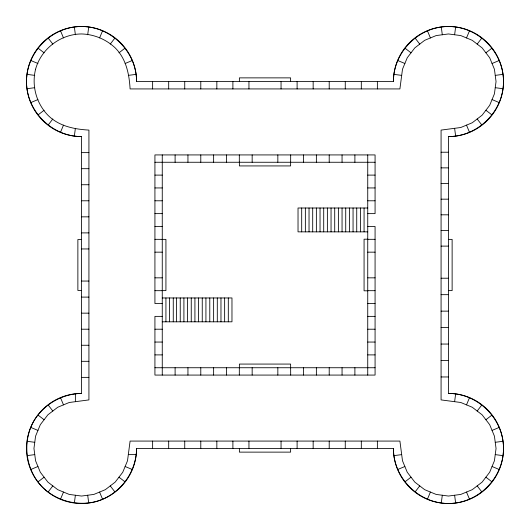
<?xml version="1.0" encoding="UTF-8"?>
<svg xmlns="http://www.w3.org/2000/svg" width="530" height="530" viewBox="0 0 530 530"><rect width="100%" height="100%" fill="white"/><g stroke="black" fill="none" stroke-linecap="round" stroke-linejoin="round"><path stroke-width="0.79" d="M74.419 135.64L75.379 128.313M87.695 34.761L88.662 27.441M74.419 502.559L75.379 495.239M136.574 448.459C136.442 472.793 119.25 495.199 95.784 501.625C76.983 506.322 56.551 500.85 42.619 487.381C25.513 470.077 21.823 442.08 33.874 420.939C43.844 404.324 62.162 393.75 81.54 393.426L81.54 136.574A55.04 55.04 0 0 1 26.5 81.54C26.314 52.079 52.079 26.314 81.54 26.5C110.995 26.314 136.76 52.079 136.574 81.54L393.426 81.54A55.04 55.04 0 0 1 448.459 26.5C477.921 26.314 503.685 52.079 503.5 81.54C503.685 110.995 477.921 136.76 448.459 136.574L448.459 393.426A55.04 55.04 0 0 1 503.5 448.459C503.685 477.921 477.921 503.685 448.459 503.5C419.005 503.685 393.24 477.921 393.426 448.459L136.574 448.459A55.04 55.04 0 0 1 81.54 503.5A55.04 55.04 0 0 1 26.5 448.459A55.04 55.04 0 0 1 81.54 393.426M393.426 81.54C393.24 52.079 419.005 26.314 448.459 26.5A55.04 55.04 0 0 1 503.5 81.54A55.04 55.04 0 0 1 448.459 136.574M454.621 34.761L455.581 27.441M441.338 502.559L442.305 495.239M454.621 401.687L455.581 394.36M60.658 131.95L63.481 125.126M99.594 37.948L102.422 31.124M60.658 498.876L63.481 492.052M466.519 37.948L469.341 31.124M427.577 498.876L430.406 492.052M466.519 404.874L469.341 398.05M48.323 124.828L52.814 118.972M110.26 44.109L114.758 38.246M48.323 491.754L52.814 485.891M477.185 44.109L481.677 38.246M415.242 491.754L419.74 485.891M477.185 411.028L481.677 405.172M38.246 114.758L44.109 110.26M118.972 52.814L124.828 48.323M485.891 52.814L491.754 48.323M38.246 481.677L44.109 477.185M405.172 481.677L411.028 477.185M485.891 419.74L491.754 415.242M31.124 102.422L37.948 99.594M125.126 63.481L131.95 60.658M492.052 63.481L498.876 60.658M31.124 469.341L37.948 466.519M398.05 469.341L404.874 466.519M492.052 430.406L498.876 427.577M27.441 88.662L34.761 87.695M128.313 75.379L135.64 74.419M495.239 75.379L502.559 74.419M27.441 455.581L34.761 454.621M394.36 455.581L401.687 454.621M495.239 442.305L502.559 441.338M441.073 152.223L448.459 152.223M81.54 152.627L88.927 152.627M154.926 162.259L375.074 162.259M441.073 167.871L448.459 167.871M81.54 168.686L88.927 168.686M154.926 175.105L162.259 175.105M367.74 175.105L375.074 175.105M441.073 183.519L448.459 183.519M81.54 184.738L88.927 184.738M154.926 187.945L162.259 187.945M367.74 187.945L375.074 187.945M441.073 199.167L448.459 199.167M81.54 200.79L88.927 200.79M154.926 200.79L162.259 200.79M367.74 200.79L375.074 200.79M367.74 208.005L298.026 208.005L298.026 231.855L367.74 231.855M154.926 213.63L162.259 213.63M367.74 213.63L375.074 213.63L375.074 154.926L154.926 154.926L154.926 303.524L162.259 303.524M441.073 214.816L448.459 214.816M81.54 216.843L88.927 216.843M154.926 226.476L162.259 226.476M367.74 226.476L375.074 226.476L375.074 375.074L154.926 375.074L154.926 316.37L162.259 316.37M441.073 230.464L448.459 230.464M81.54 232.895L88.927 232.895M367.74 239.196L364.07 239.196L364.07 290.804L367.74 290.804M154.926 239.315L165.93 239.381L165.93 290.619L162.259 290.619M367.74 239.315L375.074 239.315M448.459 239.381L452.13 239.381L452.13 290.619L448.459 290.619M81.54 239.553L77.87 239.553L77.87 290.447L81.54 290.447M441.073 246.112L448.459 246.112M81.54 248.948L88.927 248.948M154.926 252.161L162.259 252.161M367.74 252.161L375.074 252.161M154.926 277.839L162.259 277.839M367.74 277.839L375.074 277.839M441.073 278.217L448.459 278.217M81.54 281.052L88.927 281.052M154.926 290.685L162.259 290.685M367.74 290.685L375.074 290.685M441.073 294.673L448.459 294.673M81.54 297.105L88.927 297.105M162.259 297.959L231.974 297.959L231.974 321.809L162.259 321.809M367.74 303.524L375.074 303.524M441.073 311.136L448.459 311.136M81.54 313.157L88.927 313.157M367.74 316.37L375.074 316.37M441.073 327.593L448.459 327.593M81.54 329.209L88.927 329.209M154.926 329.209L162.259 329.209M367.74 329.209L375.074 329.209M154.926 342.055L162.259 342.055M367.74 342.055L375.074 342.055M441.073 344.05L448.459 344.05M81.54 345.262L88.927 345.262M154.926 354.895L162.259 354.895M367.74 354.895L375.074 354.895M441.073 360.506L448.459 360.506M81.54 361.314L88.927 361.314M154.926 367.74L375.074 367.74M441.073 376.962L448.459 376.962M81.54 377.373L88.927 377.373M128.313 454.621L135.766 454.621M394.36 74.419L401.687 75.379M495.239 87.695L502.559 88.662M27.441 74.419L34.761 75.379M81.54 136.574C52.079 136.76 26.314 110.995 26.5 81.54A55.04 55.04 0 0 1 81.54 26.5A55.04 55.04 0 0 1 136.574 81.54M448.459 393.426C477.921 393.24 503.685 419.005 503.5 448.459A55.04 55.04 0 0 1 448.459 503.5A55.04 55.04 0 0 1 393.426 448.459M495.239 454.621L502.559 455.581M27.441 441.338L34.761 442.305M398.05 60.658L404.874 63.481M492.052 99.594L498.876 102.422M31.124 60.658L37.948 63.481M492.052 466.519L498.876 469.341M31.124 427.577L37.948 430.406M125.126 466.519L131.95 469.341M405.172 48.323L411.028 52.814M485.891 110.26L491.754 114.758M38.246 48.323L44.109 52.814M485.891 477.185L491.754 481.677M38.246 415.242L44.109 419.74M118.972 477.185L124.828 481.677M415.242 38.246L419.74 44.109M477.185 118.972L481.677 124.828M477.185 485.891L481.677 491.754M48.323 38.246L52.814 44.109M48.323 405.172L52.814 411.028M110.26 485.891L114.758 491.754M427.577 31.124L430.406 37.948M466.519 125.126L469.341 131.95M466.519 492.052L469.341 498.876M60.658 31.124L63.481 37.948M60.658 398.05L63.481 404.874M99.594 492.052L102.422 498.876M441.338 27.441L442.305 34.761M454.621 128.313L455.581 135.64M454.621 495.239L455.581 502.559M74.419 27.441L75.379 34.761M87.695 495.239L88.662 502.559M377.373 81.54L377.373 88.927M377.373 441.073L377.373 448.459M367.74 154.926L367.74 375.074M364.07 208.005L364.07 231.855M361.314 81.54L361.314 88.927M361.314 441.073L361.314 448.459M360.4 208.005L360.4 231.855M356.73 208.005L356.73 231.855M354.895 154.926L354.895 162.259M354.895 367.74L354.895 375.074M353.059 208.005L353.059 231.855M349.389 208.005L349.389 231.855M345.726 208.005L345.726 231.855M345.262 81.54L345.262 88.927M345.262 441.073L345.262 448.459M342.055 154.926L342.055 162.259M342.055 208.005L342.055 231.855M342.055 367.74L342.055 375.074M338.385 208.005L338.385 231.855M334.715 208.005L334.715 231.855M331.045 208.005L331.045 231.855M329.209 81.54L329.209 88.927M329.209 154.926L329.209 162.259M329.209 367.74L329.209 375.074M329.209 441.073L329.209 448.459M327.374 208.005L327.374 231.855M323.711 208.005L323.711 231.855M320.04 208.005L320.04 231.855M316.37 154.926L316.37 162.259M316.37 208.005L316.37 231.855M316.37 367.74L316.37 375.074M313.157 81.54L313.157 88.927M313.157 441.073L313.157 448.459M312.7 208.005L312.7 231.855M309.03 208.005L309.03 231.855M305.36 208.005L305.36 231.855M303.524 154.926L303.524 162.259M303.524 367.74L303.524 375.074M301.689 208.005L301.689 231.855M297.105 81.54L297.105 88.927M297.105 441.073L297.105 448.459M290.619 81.54L290.619 77.87L239.381 77.87L239.381 81.54M290.685 154.926L290.619 165.93L239.381 165.93L239.381 162.259M290.685 375.074L290.619 364.07L239.381 364.07L239.381 367.74M290.619 448.459L290.619 452.13L239.381 452.13L239.381 448.459M281.052 81.54L281.052 88.927M281.052 441.073L281.052 448.459M277.839 154.926L277.839 162.259M277.839 367.74L277.839 375.074M252.161 154.926L252.161 162.259M252.161 367.74L252.161 375.074M248.948 81.54L248.948 88.927M248.948 441.073L248.948 448.459M239.315 154.926L239.315 162.259M239.315 367.74L239.315 375.074M232.895 81.54L232.895 88.927M232.895 441.073L232.895 448.459M228.311 297.959L228.311 321.809M226.476 154.926L226.476 162.259M226.476 367.74L226.476 375.074M224.64 297.959L224.64 321.809M220.97 297.959L220.97 321.809M217.3 297.959L217.3 321.809M216.843 81.54L216.843 88.927M216.843 441.073L216.843 448.459M213.63 154.926L213.63 162.259M213.63 297.959L213.63 321.809M213.63 367.74L213.63 375.074M209.781 297.959L209.781 321.809M205.925 297.959L205.925 321.809M202.255 297.959L202.255 321.809M200.79 81.54L200.79 88.927M200.79 154.926L200.79 162.259M200.79 367.74L200.79 375.074M200.79 441.073L200.79 448.459M198.584 297.959L198.584 321.809M194.921 297.959L194.921 321.809M191.25 297.959L191.25 321.809M187.945 154.926L187.945 162.259M187.945 367.74L187.945 375.074M187.58 297.959L187.58 321.809M184.738 81.54L184.738 88.927M184.738 441.073L184.738 448.459M183.91 297.959L183.91 321.809M180.24 297.959L180.24 321.809M176.569 297.959L176.569 321.809M175.105 154.926L175.105 162.259M175.105 367.74L175.105 375.074M173.27 297.959L173.27 321.809M169.6 297.959L169.6 321.809M168.686 81.54L168.686 88.927M168.686 441.073L168.686 448.459M165.93 297.959L165.93 321.809M162.259 154.926L162.259 375.074M152.627 81.54L152.627 88.927M152.627 441.073L152.627 448.459M75.379 394.234L75.379 401.687M35.576 69.225C31.509 85.482 36.239 103.138 47.892 115.189C58.751 126.153 74.081 129.234 88.927 130.095L88.927 399.905L69.225 402.495L57.743 407.252L47.892 414.811L40.326 424.669L35.576 436.144L33.953 448.459L35.576 460.775L40.326 472.257L47.892 482.108L57.743 489.674L69.225 494.424L81.54 496.047L93.856 494.424L105.331 489.674L115.189 482.108L122.748 472.257L127.505 460.775L130.095 441.073L399.905 441.073L402.495 460.775L407.252 472.257L414.811 482.108L424.669 489.674L436.144 494.424L448.459 496.047L460.775 494.424L472.257 489.674L482.108 482.108L489.674 472.257L494.424 460.775L496.047 448.459L494.424 436.144L489.674 424.669L482.108 414.811L472.257 407.252L460.775 402.495L441.073 399.905L441.073 130.095L460.775 127.505L472.257 122.748L482.108 115.189L489.674 105.331L494.424 93.856L496.047 81.54L494.424 69.225L489.674 57.743L482.108 47.892L472.257 40.326L460.775 35.576L448.459 33.953L436.144 35.576L424.669 40.326L414.811 47.892L407.252 57.743L402.495 69.225L399.905 88.927L130.095 88.927C129.234 74.081 126.153 58.751 115.189 47.892C106.053 39.266 94.095 34.317 81.54 33.953C60.499 34.072 41.135 48.932 35.576 69.225"/></g></svg>
